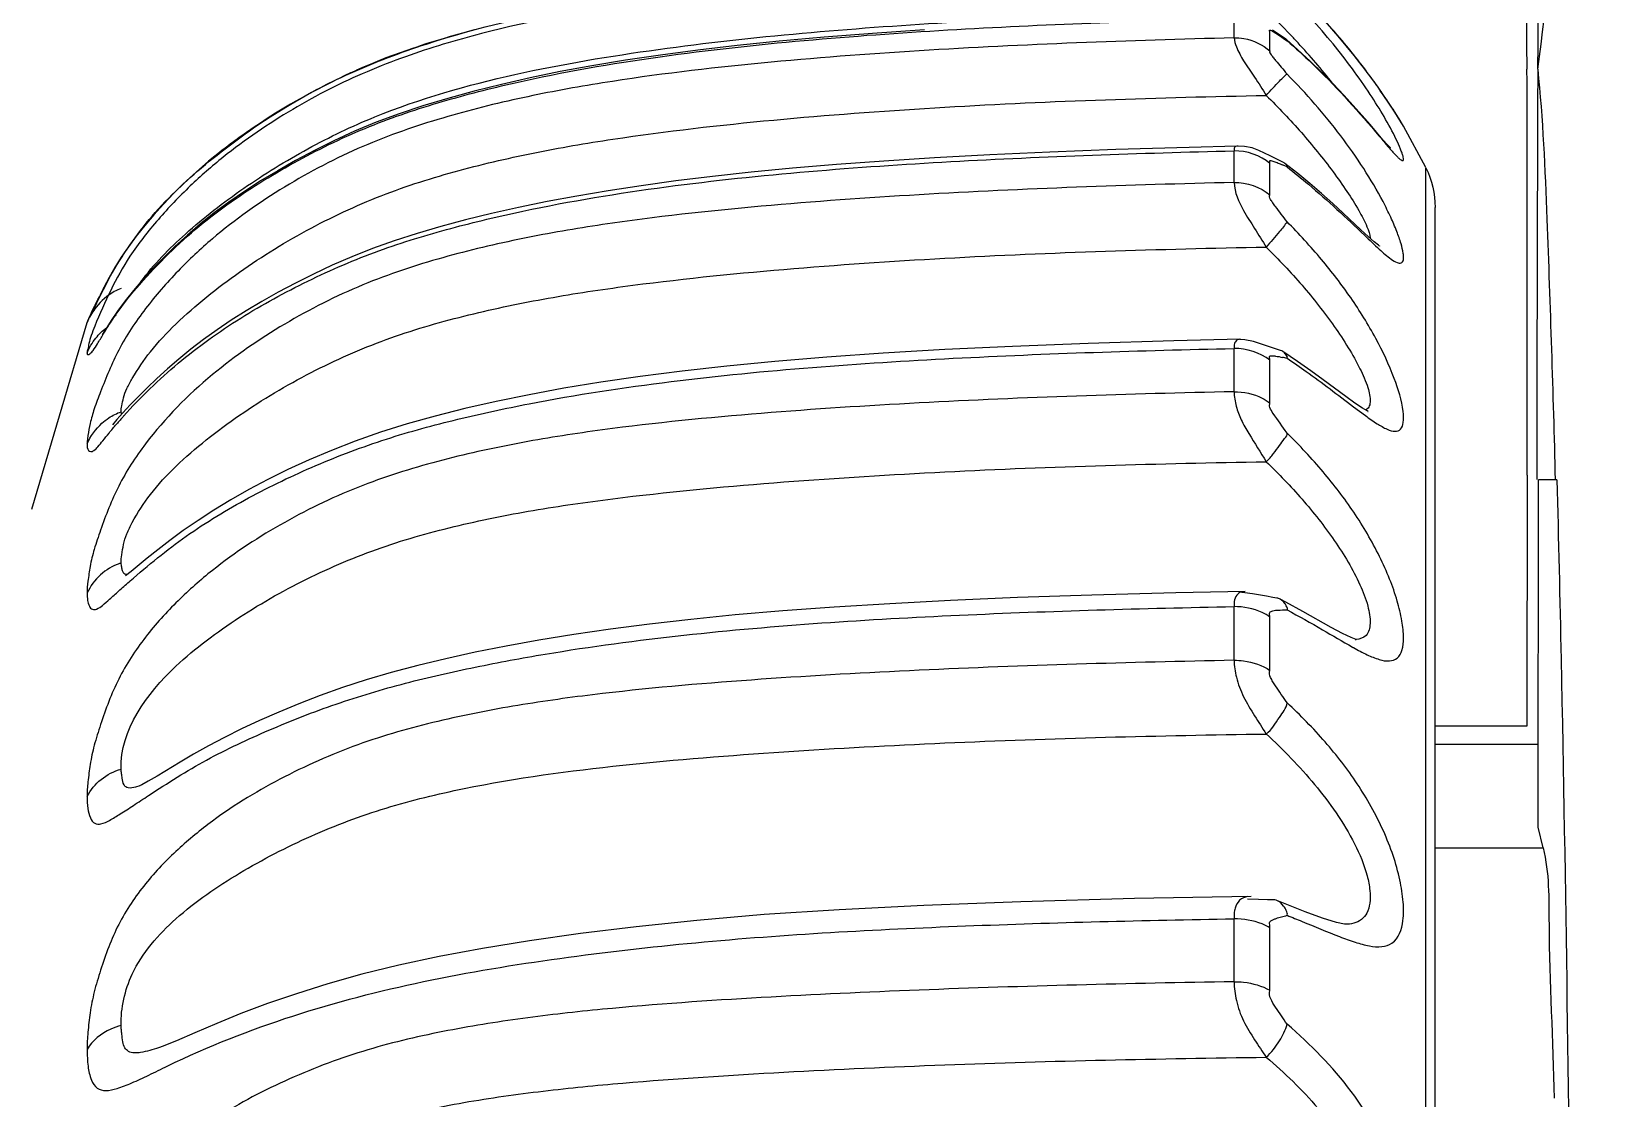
# Model space of a CAD drawing. Header units: millimetres. Extents: x 7426 to 8300, y 123 to 421.
# Drawn here: x 8176.24 to 8178.324, y 352.344 to 353.743 of the extents above; entities that cross this region are included whole.
import ezdxf

# ---------------------------------------------------------------- set-up
doc = ezdxf.new("R2010")
doc.units = ezdxf.units.MM
doc.layers.add('20_ALL_FEATURES', color=7, linetype='Continuous')

msp = doc.modelspace()

# ---------------------------------------------------------------- linework, layer by layer
at = {"layer": '20_ALL_FEATURES', "color": 7, "linetype": 'Continuous'}
for p, q in [((8177.8175, 353.7347), (8177.8175, 353.7601)), ((8177.9676, 353.7214), (8177.9377, 353.7561)), ((8177.8647, 353.7176), (8177.8647, 353.7428)), ((8177.8787, 353.7379), (8177.8682, 353.745)), ((8177.8857, 353.7331), (8177.8787, 353.7379)), ((8177.8852, 353.7324), (8177.8871, 353.7311)), ((8177.886, 353.7319), (8177.8871, 353.7311)), ((8177.9857, 353.6982), (8177.9676, 353.7214)), ((8178.026, 353.6412), (8178.0268, 353.6399)), ((8178.0362, 353.6251), (8178.028, 353.6381)), ((8178.0032, 353.6116), (8178.0058, 353.6085)), ((8178.0378, 353.6225), (8178.0383, 353.6218)), ((8178.0693, 353.5645), (8178.04, 353.6189)), ((8177.8175, 353.545), (8177.8175, 353.5865)), ((8177.8647, 353.5287), (8177.8647, 353.57)), ((8177.8825, 353.5712), (8177.8649, 353.5801)), ((8178.0695, 350.1052), (8178.0693, 353.5644)), ((8178.0814, 349.6092), (8178.0814, 353.5123)), ((8176.3214, 353.3813), (8176.3179, 353.3739)), ((8176.3229, 353.3841), (8176.3214, 353.3813)), ((8176.3272, 353.3921), (8176.3229, 353.3841)), ((8176.2397, 353.1165), (8176.3123, 353.3614)), ((8176.3123, 353.3614), (8176.3124, 353.3615)), ((8176.3124, 353.3615), (8176.3141, 353.3659)), ((8176.3132, 353.3633), (8176.3161, 353.3697)), ((8176.3179, 353.3739), (8176.3163, 353.3705)), ((8177.8315, 353.3387), (8177.8245, 353.3392)), ((8177.8175, 353.2705), (8177.8175, 353.3272)), ((8177.8786, 353.3248), (8177.8536, 353.3331)), ((8177.8647, 353.2555), (8177.8647, 353.3119)), ((8177.9743, 353.2508), (8177.9899, 353.2392)), ((8178.2022, 353.1612), (8178.2018, 352.8318)), ((8178.2166, 352.6992), (8178.2169, 353.1551)), ((8178.2412, 353.1551), (8178.2169, 353.1551)), ((8176.37, 353.0347), (8176.3629, 353.029)), ((8176.3676, 353.0212), (8176.3687, 353.0222)), ((8177.8315, 353.0068), (8177.8274, 353.0071)), ((8177.8419, 353.0053), (8177.8315, 353.0068)), ((8177.8175, 352.9181), (8177.8175, 352.9885)), ((8177.8739, 352.9997), (8177.8683, 353.0006)), ((8177.8647, 352.9047), (8177.8647, 352.9749)), ((8178.2018, 352.8318), (8178.0814, 352.8318)), ((8178.2167, 352.8076), (8178.0814, 352.8076)), ((8176.384, 352.7548), (8176.3811, 352.7534)), ((8176.3814, 352.7535), (8176.376, 352.7517)), ((8178.2233, 352.6719), (8178.2166, 352.6992)), ((8178.0814, 352.6719), (8178.2233, 352.6719)), ((8177.911, 352.5883), (8177.8739, 352.6029)), ((8177.8175, 352.4964), (8177.8175, 352.5788)), ((8177.8647, 352.485), (8177.8647, 352.5671)), ((8177.9632, 352.5718), (8177.963, 352.5718)), ((8177.9634, 352.5718), (8177.9632, 352.5718)), ((8176.4072, 352.41), (8176.4061, 352.4096))]:
    msp.add_line(p, q, dxfattribs=at)
for points in [[(8178.04, 353.6189), (8178.0359, 353.6256), (8178.0246, 353.6434), (8178.0056, 353.6713), (8177.9796, 353.7063), (8177.9476, 353.745), (8177.9108, 353.7845), (8177.8875, 353.8073)], [(8177.4111, 353.7454), (8177.3429, 353.7407), (8177.2796, 353.7357), (8177.2207, 353.7304), (8177.1656, 353.7247), (8177.1137, 353.7186), (8177.0649, 353.7122), (8177.0187, 353.7054), (8176.9749, 353.6981), (8176.9333, 353.6905), (8176.8938, 353.6823), (8176.8561, 353.6738), (8176.8201, 353.6648), (8176.7858, 353.6553), (8176.753, 353.6455), (8176.7217, 353.635), (8176.6918, 353.624), (8176.6634, 353.6122), (8176.6363, 353.5999), (8176.6106, 353.5871), (8176.586, 353.5739), (8176.5625, 353.5605), (8176.5401, 353.547), (8176.5188, 353.5332), (8176.4985, 353.5192), (8176.4793, 353.5051), (8176.4612, 353.4907), (8176.444, 353.476), (8176.4277, 353.4611), (8176.4125, 353.4463), (8176.3983, 353.4316), (8176.3852, 353.4173), (8176.3732, 353.4032), (8176.3622, 353.3896), (8176.3524, 353.3763), (8176.3441, 353.364), (8176.3374, 353.3535), (8176.3326, 353.3459), (8176.3323, 353.3454)], [(8176.8205, 353.7453), (8176.7897, 353.7367), (8176.7602, 353.7278), (8176.7318, 353.7183), (8176.7046, 353.7084), (8176.6786, 353.6978), (8176.6536, 353.6867), (8176.6298, 353.675), (8176.6069, 353.663), (8176.585, 353.6506), (8176.564, 353.6381), (8176.5439, 353.6254), (8176.5246, 353.6126), (8176.5061, 353.5996), (8176.4885, 353.5863), (8176.4717, 353.5728), (8176.4558, 353.5591), (8176.4406, 353.5451), (8176.4262, 353.5309), (8176.4126, 353.5166), (8176.3999, 353.5025), (8176.388, 353.4884), (8176.3769, 353.4744), (8176.3666, 353.4606), (8176.3572, 353.4469), (8176.3488, 353.4335)], [(8176.8049, 353.7411), (8176.7954, 353.7384), (8176.7859, 353.7357)], [(8176.7405, 353.7213), (8176.7318, 353.7183), (8176.7232, 353.7152)], [(8176.7674, 353.73), (8176.7583, 353.7272), (8176.7494, 353.7242)], [(8178.0129, 353.6012), (8177.996, 353.6209), (8177.9856, 353.6329), (8177.974, 353.6459), (8177.9614, 353.6598), (8177.9475, 353.6744), (8177.9328, 353.6893), (8177.9175, 353.7042), (8177.9014, 353.7192), (8177.8864, 353.7325)], [(8176.6898, 353.7024), (8176.6817, 353.6991), (8176.6738, 353.6957), (8176.6659, 353.6923)], [(8176.7147, 353.7121), (8176.7063, 353.7089), (8176.698, 353.7057)], [(8176.6355, 353.678), (8176.6282, 353.6743), (8176.6209, 353.6706)], [(8176.6582, 353.6888), (8176.6505, 353.6852), (8176.643, 353.6816)], [(8176.6138, 353.6669), (8176.6067, 353.6631), (8176.5997, 353.6593), (8176.5929, 353.6554), (8176.5861, 353.6516), (8176.5794, 353.6477), (8176.5728, 353.6437), (8176.5662, 353.6398), (8176.5598, 353.6358), (8176.5535, 353.6319), (8176.5472, 353.6279), (8176.5411, 353.6239)], [(8178.028, 353.6381), (8178.0133, 353.6602), (8178.0095, 353.6655)], [(8176.535, 353.6199), (8176.529, 353.6158), (8176.5231, 353.6117)], [(8177.8214, 353.5927), (8177.7586, 353.5911), (8177.6623, 353.5881), (8177.5757, 353.5848), (8177.4969, 353.5812), (8177.4246, 353.5773), (8177.3579, 353.5731), (8177.2959, 353.5685), (8177.2381, 353.5637), (8177.1839, 353.5585), (8177.1329, 353.5529), (8177.0848, 353.547), (8177.0393, 353.5408), (8176.9961, 353.5342), (8176.955, 353.5273), (8176.9159, 353.52), (8176.8786, 353.5123), (8176.843, 353.5043), (8176.809, 353.4959), (8176.7764, 353.4871), (8176.7453, 353.478), (8176.7155, 353.4684), (8176.687, 353.4582), (8176.6599, 353.4475), (8176.634, 353.4364), (8176.6094, 353.4248), (8176.5857, 353.413), (8176.5632, 353.4011), (8176.5417, 353.389), (8176.5211, 353.3767), (8176.5014, 353.3643), (8176.4829, 353.3518), (8176.4653, 353.3391), (8176.4485, 353.3262), (8176.4327, 353.3133), (8176.4178, 353.3004), (8176.404, 353.2879), (8176.3913, 353.2758), (8176.3796, 353.2642), (8176.3689, 353.2532), (8176.3594, 353.2429), (8176.3515, 353.2339), (8176.3456, 353.2271)], [(8176.5172, 353.6076), (8176.5114, 353.6035), (8176.5058, 353.5994), (8176.5002, 353.5952), (8176.4947, 353.591), (8176.4893, 353.5868), (8176.484, 353.5826)], [(8177.8649, 353.5801), (8177.8575, 353.5837), (8177.8499, 353.5872), (8177.8414, 353.5903), (8177.8313, 353.5922), (8177.8229, 353.5926), (8177.8213, 353.5926)], [(8178.0222, 353.5909), (8178.0226, 353.5905), (8178.0223, 353.5908), (8178.0188, 353.5945), (8178.0129, 353.6012)], [(8176.4787, 353.5784), (8176.4736, 353.5742), (8176.4685, 353.5699)], [(8177.9606, 353.5049), (8177.947, 353.5174), (8177.9324, 353.5304), (8177.9171, 353.5435), (8177.9011, 353.5567), (8177.8843, 353.57)], [(8176.4441, 353.5482), (8176.4395, 353.5438), (8176.4349, 353.5394)], [(8176.4635, 353.5656), (8176.4585, 353.5613), (8176.4537, 353.5569), (8176.4489, 353.5526)], [(8176.4303, 353.5349), (8176.4259, 353.5305), (8176.4215, 353.526), (8176.4172, 353.5216)], [(8176.413, 353.5171), (8176.4088, 353.5127), (8176.4048, 353.5083)], [(8178.0082, 353.4619), (8178.0085, 353.4616), (8178.0071, 353.4627), (8178.0016, 353.4671), (8177.9937, 353.4742), (8177.984, 353.4831), (8177.9606, 353.5049)], [(8176.4009, 353.5039), (8176.397, 353.4995), (8176.3932, 353.4951), (8176.3896, 353.4907), (8176.386, 353.4864), (8176.3825, 353.482), (8176.379, 353.4777), (8176.3757, 353.4733), (8176.3724, 353.469), (8176.3692, 353.4646), (8176.3661, 353.4603), (8176.3631, 353.4559), (8176.3601, 353.4516), (8176.3573, 353.4472)], [(8176.3545, 353.4428), (8176.3519, 353.4385), (8176.3493, 353.4342)], [(8176.3493, 353.4342), (8176.3413, 353.4204), (8176.3349, 353.4082), (8176.3295, 353.3971)], [(8176.347, 353.4301), (8176.3448, 353.426), (8176.3427, 353.422), (8176.3406, 353.4181), (8176.3387, 353.4143)], [(8176.3387, 353.4143), (8176.3336, 353.4042), (8176.3322, 353.4015), (8176.3309, 353.399)], [(8176.3295, 353.3971), (8176.322, 353.3811), (8176.3206, 353.3784), (8176.3195, 353.3763), (8176.3176, 353.373), (8176.3141, 353.3659)], [(8176.3309, 353.399), (8176.3283, 353.3942), (8176.3272, 353.3921)], [(8177.8258, 353.3394), (8177.7383, 353.3373), (8177.6263, 353.3339), (8177.527, 353.33), (8177.4379, 353.3257), (8177.3571, 353.321), (8177.2832, 353.3159), (8177.2151, 353.3103), (8177.152, 353.3042), (8177.0933, 353.2976), (8177.0383, 353.2905), (8176.9867, 353.283), (8176.9381, 353.275), (8176.8923, 353.2666), (8176.849, 353.2577), (8176.808, 353.2483), (8176.7691, 353.2385), (8176.7322, 353.2282), (8176.6973, 353.2173), (8176.6643, 353.2057), (8176.6333, 353.1936), (8176.6039, 353.1811), (8176.576, 353.1683), (8176.5496, 353.1553), (8176.5246, 353.1421), (8176.5009, 353.1287), (8176.4787, 353.1152), (8176.4579, 353.1017), (8176.4386, 353.0882), (8176.421, 353.0751), (8176.4052, 353.063), (8176.3913, 353.052), (8176.37, 353.0347)], [(8177.8536, 353.3331), (8177.8432, 353.3363), (8177.8315, 353.3387)], [(8177.9347, 353.2861), (8177.9182, 353.298), (8177.9009, 353.3101), (8177.8815, 353.3233)], [(8177.9762, 353.2556), (8177.9642, 353.2643), (8177.9347, 353.2861)], [(8177.9933, 353.2447), (8177.9937, 353.2445), (8177.9923, 353.2453), (8177.9859, 353.2491), (8177.9762, 353.2556)], [(8177.8323, 353.0086), (8177.7411, 353.0067), (8177.631, 353.0037), (8177.5333, 353.0003), (8177.4455, 352.9966), (8177.3658, 352.9924), (8177.2928, 352.9879), (8177.2254, 352.983), (8177.163, 352.9776), (8177.1048, 352.9718), (8177.0503, 352.9655), (8176.9991, 352.9588), (8176.9509, 352.9519), (8176.9054, 352.9445), (8176.8624, 352.9368), (8176.8216, 352.9287), (8176.783, 352.9202), (8176.7462, 352.9114), (8176.7114, 352.9021), (8176.6785, 352.8924), (8176.6474, 352.8823), (8176.618, 352.8718), (8176.5902, 352.8611), (8176.5638, 352.8502), (8176.5387, 352.8392), (8176.5149, 352.8281), (8176.4926, 352.817), (8176.4717, 352.8059), (8176.4522, 352.795), (8176.4343, 352.7844), (8176.4042, 352.7663)], [(8177.8683, 353.0006), (8177.8602, 353.0021), (8177.8419, 353.0053)], [(8177.9451, 352.9612), (8177.908, 352.982), (8177.8857, 352.9942), (8177.8781, 352.9983)], [(8177.9714, 352.9479), (8177.9599, 352.9533), (8177.9451, 352.9612)], [(8177.9784, 352.9454), (8177.978, 352.9455), (8177.9714, 352.9479)], [(8176.4042, 352.7663), (8176.3926, 352.7595), (8176.384, 352.7548)], [(8177.84, 352.6084), (8177.687, 352.6055), (8177.5377, 352.6014), (8177.4104, 352.5964), (8177.2993, 352.5908), (8177.201, 352.5844), (8177.1127, 352.5769), (8177.0328, 352.5686), (8176.9598, 352.5597), (8176.8929, 352.5502), (8176.8312, 352.5401), (8176.7742, 352.5293), (8176.7215, 352.518), (8176.6729, 352.5061), (8176.6283, 352.4936), (8176.5872, 352.4807), (8176.5492, 352.4676), (8176.5142, 352.4545), (8176.4824, 352.4416), (8176.4539, 352.4294), (8176.4296, 352.4188), (8176.411, 352.4113), (8176.4072, 352.41)], [(8177.8685, 352.6039), (8177.8615, 352.604), (8177.8496, 352.6043), (8177.8353, 352.6048)], [(8177.963, 352.5718), (8177.9626, 352.5719), (8177.9521, 352.5739), (8177.9338, 352.5798), (8177.911, 352.5883)]]:
    msp.add_lwpolyline(points, dxfattribs=at)
for centre, radius, start, end in [((8177.2824, 353.1799), 0.8611, 39.4364, 45.3881), ((8177.0551, 352.9369), 1.1587, 43.7938, 46.0189), ((8177.2323, 353.1081), 0.9124, 42.8123, 43.7292), ((8177.2734, 353.1546), 0.8961, 38.3679, 41.0749), ((8177.8812, 353.7265), 0.008, 48.814, 55.716), ((8177.2183, 353.096), 0.9308, 38.4861, 42.7725), ((8177.2666, 353.1492), 0.9048, 37.5633, 38.3673), ((8177.2694, 353.1514), 0.9013, 36.8314, 37.5638), ((7965.5586, 353.3267), 212.6437, 359.955396, 0.098902), ((8432.2369, 352.8075), 254.0224, 179.800092, 179.921588), ((8177.2636, 353.147), 0.9085, 36.1331, 36.8305), ((8177.2649, 353.1479), 0.907, 35.3056, 36.1343), ((8177.2618, 353.1457), 0.9108, 35.0356, 35.3046), ((8177.257, 353.1424), 0.9166, 34.5444, 35.0357), ((8177.2589, 353.1437), 0.9142, 34.3036, 34.5446), ((8177.2497, 353.1374), 0.9254, 33.1931, 34.3011), ((8177.242, 353.1324), 0.9346, 32.9839, 33.197), ((8177.2425, 353.1326), 0.9341, 32.0255, 32.8941), ((8177.2646, 353.1465), 0.908, 31.6174, 32.0231), ((8177.7529, 353.2783), 0.3168, 65.7544, 66.1383), ((8177.8776, 353.5615), 0.0108, 51.8936, 63.1831), ((8177.709, 353.1811), 0.4236, 65.1241, 65.7375), ((8176.3963, 353.3259), 0.0911, 155.802, 157.0937), ((8176.6414, 353.1674), 0.3558, 144.8153, 145.2407), ((8177.7907, 352.8603), 0.4642, 78.0066, 78.7723), ((8176.7417, 352.8944), 0.5138, 137.9318, 139.5215), ((8176.3798, 352.9761), 0.0735, 107.997, 109.6731), ((8177.9763, 352.9761), 0.0307, 270.6801, 273.1573), ((8178.2496, 353.4343), 0.5704, 240.9807, 241.1483)]:
    msp.add_arc(centre, radius, start, end, dxfattribs=at)
for points in [[(8178.202, 353.6938), (8178.2015, 354.0429), (8178.2013, 354.3921), (8178.2053, 354.7412)], [(8178.238, 354.7408), (8178.2374, 354.3917), (8178.2172, 354.0428), (8178.2159, 353.6938)], [(8177.8647, 353.57), (8177.8519, 353.5807), (8177.8342, 353.5868), (8177.8175, 353.5865)], [(8178.0693, 353.5644), (8178.0772, 353.5485), (8178.0814, 353.5302), (8178.0814, 353.5123)], [(8177.8175, 353.545), (8177.8342, 353.5453), (8177.8519, 353.5393), (8177.8647, 353.5287)], [(8176.3242, 353.3815), (8176.3198, 353.376), (8176.3161, 353.3698), (8176.3132, 353.3633)], [(8176.3123, 353.3213), (8176.3153, 353.3282), (8176.3192, 353.3349), (8176.3239, 353.3408)], [(8176.3239, 353.3408), (8176.3279, 353.3459), (8176.3326, 353.3506), (8176.3378, 353.3545)], [(8177.8179, 353.3322), (8177.8176, 353.3306), (8177.8175, 353.3289), (8177.8175, 353.3272)], [(8177.8647, 353.3119), (8177.8516, 353.322), (8177.8341, 353.3275), (8177.8175, 353.3272)], [(8177.8815, 353.3233), (8177.8806, 353.3239), (8177.8796, 353.3244), (8177.8786, 353.3248)], [(8176.3409, 353.2362), (8176.3459, 353.2395), (8176.3514, 353.2423), (8176.3571, 353.2442)], [(8176.3573, 353.043), (8176.3572, 353.044), (8176.357, 353.045), (8176.3571, 353.046)], [(8177.8179, 352.9951), (8177.8176, 352.9929), (8177.8175, 352.9907), (8177.8175, 352.9885)], [(8177.8781, 352.9983), (8177.8768, 352.999), (8177.8754, 352.9995), (8177.8739, 352.9997)], [(8177.8739, 352.6029), (8177.8722, 352.6035), (8177.8703, 352.6039), (8177.8685, 352.6039)]]:
    msp.add_open_spline(points, degree=3, dxfattribs=at)
for points, knots in [([(8178.3243, 354.7406), (8178.3222, 354.5653), (8178.2785, 354.2161), (8178.2377, 353.868), (8178.2159, 353.6938)], [0, 0, 0, 0, 0.499574, 1, 1, 1, 1]), ([(8176.3161, 353.3697), (8176.3252, 353.3891), (8176.3494, 353.4371), (8176.4006, 353.51), (8176.477, 353.5788), (8176.5628, 353.6405), (8176.6571, 353.6905), (8176.7906, 353.7409), (8176.9649, 353.7804), (8177.1769, 353.8087), (8177.4612, 353.832), (8177.675, 353.8401), (8177.8175, 353.8437)], [0, 0, 0, 0, 0.038935, 0.097387, 0.16043, 0.22445, 0.288825, 0.353411, 0.482667, 0.61199, 0.741329, 1, 1, 1, 1]), ([(8177.8175, 353.8352), (8177.6864, 353.8318), (8177.4895, 353.8246), (8177.2266, 353.805), (8177.0278, 353.7823), (8176.8614, 353.7509), (8176.7283, 353.7116), (8176.6288, 353.6694), (8176.55, 353.6225), (8176.4899, 353.5784), (8176.4463, 353.5403), (8176.4051, 353.4971), (8176.3584, 353.4383), (8176.3354, 353.3882), (8176.3224, 353.3566)], [0, 0, 0, 0, 0.237835, 0.357394, 0.477954, 0.600781, 0.663943, 0.729302, 0.796217, 0.829724, 0.864399, 0.901079, 0.938007, 1, 1, 1, 1]), ([(8176.3507, 353.3724), (8176.3602, 353.3859), (8176.3821, 353.4131), (8176.4185, 353.4517), (8176.4585, 353.4879), (8176.5145, 353.5303), (8176.5886, 353.5753), (8176.6813, 353.6202), (8176.7775, 353.6521), (8176.9045, 353.6846), (8177.0631, 353.7119), (8177.2529, 353.7325), (8177.504, 353.7503), (8177.6922, 353.757), (8177.8175, 353.7601)], [0, 0, 0, 0, 0.03176, 0.066707, 0.101534, 0.134912, 0.200947, 0.267272, 0.331667, 0.394649, 0.517997, 0.639445, 0.760031, 1, 1, 1, 1]), ([(8176.383, 353.4149), (8176.3998, 353.4379), (8176.443, 353.4816), (8176.5174, 353.5391), (8176.6007, 353.5905), (8176.7178, 353.6465), (8176.8728, 353.6901), (8177.1238, 353.7316), (8177.4396, 353.7578), (8177.6924, 353.767), (8177.8185, 353.7698)], [0, 0, 0, 0, 0.056285, 0.120197, 0.185217, 0.249217, 0.375593, 0.500981, 0.751121, 1, 1, 1, 1]), ([(8177.8175, 353.7348), (8177.6798, 353.7313), (8177.4727, 353.7238), (8177.1963, 353.703), (8177.0226, 353.6826), (8176.8833, 353.6572), (8176.7777, 353.6309), (8176.6718, 353.5944), (8176.57, 353.541), (8176.4895, 353.4845), (8176.4302, 353.4288), (8176.3881, 353.3805), (8176.3527, 353.3276), (8176.3343, 353.2815), (8176.3218, 353.2493), (8176.3164, 353.2302), (8176.3138, 353.2164), (8176.3128, 353.2074), (8176.3122, 353.2037), (8176.3123, 353.202)], [0, 0, 0, 0, 0.241485, 0.362926, 0.485528, 0.547716, 0.61097, 0.676007, 0.743536, 0.811648, 0.847714, 0.885791, 0.923705, 0.95858, 0.972536, 0.984144, 0.993401, 0.99703, 1, 1, 1, 1]), ([(8177.8175, 353.7347), (8177.8218, 353.7349), (8177.8388, 353.7337), (8177.8552, 353.7259), (8177.8647, 353.7176)], [0, 0, 0, 0, 0.253228, 1, 1, 1, 1]), ([(8177.8175, 353.7347), (8177.8179, 353.7308), (8177.8212, 353.7202), (8177.8306, 353.703), (8177.8453, 353.6827), (8177.8548, 353.6673), (8177.8598, 353.6592)], [0, 0, 0, 0, 0.137538, 0.374557, 0.67381, 1, 1, 1, 1]), ([(8177.8647, 353.7428), (8177.8644, 353.7434), (8177.8632, 353.7451), (8177.866, 353.7449), (8177.8676, 353.7436), (8177.8709, 353.7418), (8177.8767, 353.7381), (8177.8818, 353.7347), (8177.8852, 353.7324)], [0, 0, 0, 0, 0.079802, 0.131815, 0.222034, 0.326483, 0.545719, 1, 1, 1, 1]), ([(8177.8647, 353.7176), (8177.8644, 353.7173), (8177.8636, 353.7159), (8177.866, 353.713), (8177.8685, 353.7095), (8177.8734, 353.7037), (8177.8795, 353.6963), (8177.8846, 353.6903), (8177.8871, 353.6873)], [0, 0, 0, 0, 0.033246, 0.112279, 0.244973, 0.39104, 0.693046, 1, 1, 1, 1]), ([(8177.8871, 353.7311), (8177.8872, 353.7311), (8177.8876, 353.7311), (8177.8871, 353.7319), (8177.8868, 353.7322), (8177.8864, 353.7325)], [0, 0, 0, 0, 0.157734, 0.33947, 1, 1, 1, 1]), ([(8177.8871, 353.7311), (8177.8983, 353.7214), (8177.9394, 353.6839), (8177.9769, 353.6426), (8178.0032, 353.6116)], [0, 0, 0, 0, 0.267011, 1, 1, 1, 1]), ([(8178.0304, 353.6015), (8178.0205, 353.6219), (8177.9947, 353.6652), (8177.9649, 353.7056), (8177.9474, 353.7269)], [0, 0, 0, 0, 0.451694, 1, 1, 1, 1]), ([(8178.216, 353.6938), (8178.2228, 353.6283), (8178.2303, 353.4486), (8178.2361, 353.269), (8178.239, 353.1551)], [0, 0, 0, 0, 0.366182, 1, 1, 1, 1]), ([(8177.8598, 353.6592), (8177.8655, 353.6656), (8177.8731, 353.6742), (8177.8824, 353.6833), (8177.8857, 353.6864), (8177.8871, 353.6873)], [0, 0, 0, 0, 0.653726, 0.877037, 1, 1, 1, 1]), ([(8178.0238, 353.4445), (8178.0263, 353.4427), (8178.0301, 353.4401), (8178.0362, 353.4386), (8178.039, 353.4409), (8178.0399, 353.4437), (8178.0401, 353.4475), (8178.0394, 353.4547), (8178.0365, 353.466), (8178.0309, 353.4818), (8178.023, 353.5003), (8178.0091, 353.5281), (8177.9878, 353.5643), (8177.9578, 353.607), (8177.9241, 353.6483), (8177.8997, 353.6745), (8177.8871, 353.6873)], [0, 0, 0, 0, 0.028954, 0.04624, 0.053333, 0.062081, 0.073956, 0.089497, 0.131372, 0.186003, 0.251296, 0.324781, 0.485916, 0.655264, 0.827277, 1, 1, 1, 1]), ([(8176.3571, 353.2442), (8176.3569, 353.2469), (8176.3582, 353.253), (8176.36, 353.2633), (8176.3645, 353.2755), (8176.376, 353.2959), (8176.396, 353.3255), (8176.4418, 353.3741), (8176.5119, 353.4297), (8176.6046, 353.4868), (8176.7036, 353.5322), (8176.8064, 353.5637), (8176.9105, 353.5872), (8177.0505, 353.6101), (8177.2263, 353.6295), (8177.5078, 353.6498), (8177.7191, 353.6566), (8177.8598, 353.6592)], [0, 0, 0, 0, 0.004809, 0.011446, 0.019234, 0.028519, 0.054479, 0.084779, 0.150892, 0.218406, 0.28475, 0.350517, 0.415833, 0.480963, 0.611268, 0.741146, 1, 1, 1, 1]), ([(8177.8598, 353.6592), (8177.8757, 353.6435), (8177.9064, 353.6113), (8177.941, 353.5685), (8177.9654, 353.534), (8177.9807, 353.51), (8177.9912, 353.4898), (8177.9959, 353.4771), (8177.9961, 353.4719)], [0, 0, 0, 0, 0.287008, 0.569792, 0.705438, 0.830345, 0.933137, 1, 1, 1, 1]), ([(8177.8213, 353.5927), (8177.8201, 353.5926), (8177.8174, 353.591), (8177.8175, 353.588), (8177.8175, 353.5865)], [0, 0, 0, 0, 0.421879, 1, 1, 1, 1]), ([(8178.0058, 353.6085), (8178.0095, 353.6041), (8178.0162, 353.5962), (8178.0241, 353.5869), (8178.0296, 353.581), (8178.0328, 353.5778), (8178.0354, 353.5754), (8178.0373, 353.5741), (8178.0392, 353.5734), (8178.0402, 353.5748), (8178.0399, 353.577), (8178.0393, 353.58), (8178.0379, 353.5841), (8178.0351, 353.5915), (8178.0324, 353.5973), (8178.0304, 353.6015)], [0, 0, 0, 0, 0.217721, 0.3966, 0.467931, 0.525987, 0.570358, 0.601003, 0.619179, 0.633466, 0.658562, 0.698604, 0.753643, 0.822826, 1, 1, 1, 1]), ([(8176.3602, 353.2386), (8176.3825, 353.2633), (8176.4307, 353.3101), (8176.5127, 353.3687), (8176.6016, 353.4171), (8176.6939, 353.457), (8176.789, 353.4856), (8176.9145, 353.5155), (8177.0713, 353.541), (8177.2589, 353.5606), (8177.5074, 353.5772), (8177.6936, 353.5836), (8177.8175, 353.5865)], [0, 0, 0, 0, 0.064836, 0.130667, 0.196163, 0.26213, 0.326534, 0.389772, 0.51394, 0.63636, 0.757958, 1, 1, 1, 1]), ([(8177.8647, 353.57), (8177.8645, 353.5713), (8177.8636, 353.5747), (8177.8674, 353.5735), (8177.8706, 353.5725), (8177.8755, 353.5705), (8177.8792, 353.5689), (8177.8811, 353.5681)], [0, 0, 0, 0, 0.182977, 0.290299, 0.423744, 0.70579, 1, 1, 1, 1]), ([(8177.8872, 353.5653), (8177.8874, 353.5654), (8177.8875, 353.567), (8177.8861, 353.5682), (8177.885, 353.5695), (8177.8843, 353.57)], [0, 0, 0, 0, 0.144265, 0.558251, 1, 1, 1, 1]), ([(8177.8872, 353.5654), (8177.8966, 353.558), (8177.9318, 353.5295), (8177.9648, 353.4986), (8177.9888, 353.4757)], [0, 0, 0, 0, 0.265922, 1, 1, 1, 1]), ([(8177.8175, 353.545), (8177.6798, 353.5417), (8177.4727, 353.5346), (8177.1964, 353.5151), (8177.0227, 353.4962), (8176.8834, 353.4725), (8176.7778, 353.4476), (8176.6719, 353.4128), (8176.5701, 353.3612), (8176.4718, 353.2937), (8176.3991, 353.2201), (8176.3522, 353.1487), (8176.3338, 353.1002), (8176.3217, 353.0649), (8176.3161, 353.0424), (8176.3137, 353.0233), (8176.3121, 353.0116), (8176.3123, 353.0064)], [0, 0, 0, 0, 0.239581, 0.360029, 0.481549, 0.543124, 0.605687, 0.669912, 0.736455, 0.803482, 0.876565, 0.914686, 0.951002, 0.966302, 0.979679, 0.991051, 1, 1, 1, 1]), ([(8177.8175, 353.545), (8177.8182, 353.532), (8177.8274, 353.5108), (8177.8449, 353.4846), (8177.8547, 353.4685), (8177.8598, 353.4603)], [0, 0, 0, 0, 0.408024, 0.696599, 1, 1, 1, 1]), ([(8177.8871, 353.4935), (8177.8846, 353.4968), (8177.8796, 353.5035), (8177.8734, 353.5116), (8177.8686, 353.5182), (8177.8654, 353.5224), (8177.8633, 353.5274), (8177.8647, 353.5287)], [0, 0, 0, 0, 0.295333, 0.587043, 0.72933, 0.862228, 1, 1, 1, 1]), ([(8177.8871, 353.4935), (8177.8841, 353.489), (8177.875, 353.4778), (8177.8657, 353.4669), (8177.8598, 353.4603)], [0, 0, 0, 0, 0.378678, 1, 1, 1, 1]), ([(8177.9899, 353.2392), (8177.995, 353.2355), (8178.0042, 353.2289), (8178.017, 353.2216), (8178.0278, 353.2174), (8178.0375, 353.2208), (8178.0406, 353.232), (8178.039, 353.2545), (8178.0273, 353.2925), (8178.0038, 353.3423), (8177.9714, 353.3946), (8177.9322, 353.4456), (8177.9028, 353.4776), (8177.8871, 353.4935)], [0, 0, 0, 0, 0.050355, 0.090928, 0.11986, 0.140552, 0.165748, 0.204854, 0.32487, 0.480836, 0.64998, 0.819671, 1, 1, 1, 1]), ([(8177.9888, 353.4757), (8177.9952, 353.4696), (8178.0065, 353.4588), (8178.0183, 353.4484), (8178.0238, 353.4445)], [0, 0, 0, 0, 0.565313, 1, 1, 1, 1]), ([(8176.3571, 353.046), (8176.3569, 353.0496), (8176.3581, 353.0576), (8176.3599, 353.0705), (8176.3643, 353.0848), (8176.3756, 353.1072), (8176.3956, 353.1381), (8176.429, 353.174), (8176.4687, 353.2082), (8176.5269, 353.2509), (8176.6047, 353.2973), (8176.7037, 353.341), (8176.8064, 353.371), (8176.9106, 353.393), (8177.0505, 353.4143), (8177.2264, 353.4322), (8177.5078, 353.4513), (8177.7191, 353.4577), (8177.8598, 353.4603)], [0, 0, 0, 0, 0.006555, 0.014768, 0.023759, 0.033823, 0.060574, 0.09094, 0.123215, 0.156385, 0.223061, 0.288703, 0.353899, 0.418739, 0.483461, 0.613065, 0.74232, 1, 1, 1, 1]), ([(8177.8598, 353.4603), (8177.876, 353.4441), (8177.9075, 353.4109), (8177.9428, 353.3661), (8177.9674, 353.329), (8177.9826, 353.3023), (8177.9929, 353.2787), (8177.9965, 353.2634), (8177.9961, 353.257)], [0, 0, 0, 0, 0.27685, 0.552909, 0.687893, 0.814832, 0.923189, 1, 1, 1, 1]), ([(8176.3571, 353.4058), (8176.354, 353.4047), (8176.3414, 353.3991), (8176.3307, 353.3897), (8176.3242, 353.3815)], [0, 0, 0, 0, 0.240531, 1, 1, 1, 1]), ([(8176.3334, 353.3458), (8176.3346, 353.3477), (8176.3396, 353.3559), (8176.3449, 353.3641), (8176.3492, 353.3702)], [0, 0, 0, 0, 0.227798, 1, 1, 1, 1]), ([(8176.3224, 353.3566), (8176.3208, 353.3525), (8176.3179, 353.345), (8176.3148, 353.3348), (8176.3135, 353.3271), (8176.3122, 353.3229), (8176.3123, 353.3213)], [0, 0, 0, 0, 0.362502, 0.652642, 0.866183, 1, 1, 1, 1]), ([(8176.3123, 353.3213), (8176.3124, 353.3208), (8176.3122, 353.3197), (8176.3141, 353.3188), (8176.3172, 353.321), (8176.3212, 353.3257), (8176.3267, 353.3346), (8176.331, 353.3417), (8176.3334, 353.3458)], [0, 0, 0, 0, 0.043103, 0.070538, 0.149016, 0.317186, 0.60393, 1, 1, 1, 1]), ([(8177.8246, 353.3393), (8177.823, 353.3391), (8177.8195, 353.3376), (8177.8182, 353.334), (8177.8179, 353.3322)], [0, 0, 0, 0, 0.47132, 1, 1, 1, 1]), ([(8176.3687, 353.0222), (8176.3924, 353.0428), (8176.4416, 353.0831), (8176.524, 353.1328), (8176.6122, 353.175), (8176.7041, 353.2097), (8176.7982, 353.235), (8176.9226, 353.2619), (8177.0779, 353.2854), (8177.2638, 353.3035), (8177.5101, 353.3187), (8177.6947, 353.3246), (8177.8175, 353.3272)], [0, 0, 0, 0, 0.062407, 0.1261, 0.190938, 0.256518, 0.320967, 0.384482, 0.509534, 0.633001, 0.755699, 1, 1, 1, 1]), ([(8177.8647, 353.3119), (8177.8644, 353.3135), (8177.8633, 353.3157), (8177.8652, 353.3178), (8177.8682, 353.3177), (8177.8734, 353.3172), (8177.8781, 353.3162), (8177.8811, 353.3156)], [0, 0, 0, 0, 0.213207, 0.260486, 0.360328, 0.585548, 1, 1, 1, 1]), ([(8177.8872, 353.3144), (8177.8878, 353.3147), (8177.887, 353.3172), (8177.8853, 353.3199), (8177.8831, 353.3222), (8177.8815, 353.3233)], [0, 0, 0, 0, 0.196633, 0.474588, 1, 1, 1, 1]), ([(8177.8872, 353.3144), (8177.8956, 353.3087), (8177.9253, 353.2883), (8177.9538, 353.2664), (8177.9743, 353.2508)], [0, 0, 0, 0, 0.283534, 1, 1, 1, 1]), ([(8177.8175, 353.2705), (8177.6798, 353.2675), (8177.4728, 353.2609), (8177.1965, 353.2432), (8177.0228, 353.2263), (8176.8835, 353.2049), (8176.778, 353.1821), (8176.6722, 353.1498), (8176.5704, 353.1012), (8176.4896, 353.0488), (8176.4301, 352.9961), (8176.3875, 352.9493), (8176.3518, 352.8949), (8176.3335, 352.8452), (8176.3216, 352.8075), (8176.3161, 352.7824), (8176.3136, 352.7599), (8176.3121, 352.7458), (8176.3123, 352.7394)], [0, 0, 0, 0, 0.238729, 0.358705, 0.479654, 0.540857, 0.602941, 0.666499, 0.732052, 0.797781, 0.832519, 0.869438, 0.907263, 0.944405, 0.960773, 0.975657, 0.988904, 1, 1, 1, 1]), ([(8177.8175, 353.2705), (8177.8301, 353.2708), (8177.8473, 353.2669), (8177.8615, 353.258), (8177.8647, 353.2555)], [0, 0, 0, 0, 0.754383, 1, 1, 1, 1]), ([(8177.8175, 353.2705), (8177.8178, 353.2641), (8177.8199, 353.2514), (8177.8267, 353.2329), (8177.8408, 353.209), (8177.8521, 353.1909), (8177.8598, 353.1787)], [0, 0, 0, 0, 0.189441, 0.372728, 0.576553, 1, 1, 1, 1]), ([(8177.8871, 353.2163), (8177.881, 353.2248), (8177.8732, 353.2358), (8177.865, 353.2479), (8177.8638, 353.2529), (8177.8645, 353.2547), (8177.8647, 353.2555)], [0, 0, 0, 0, 0.680035, 0.8759, 0.947272, 1, 1, 1, 1]), ([(8177.9961, 353.257), (8177.9959, 353.2547), (8177.9952, 353.2503), (8177.9917, 353.2472), (8177.9899, 353.2465)], [0, 0, 0, 0, 0.554922, 1, 1, 1, 1]), ([(8176.3123, 353.202), (8176.3169, 353.2122), (8176.3259, 353.2249), (8176.3377, 353.2341), (8176.3409, 353.2362)], [0, 0, 0, 0, 0.7462, 1, 1, 1, 1]), ([(8176.3577, 353.2412), (8176.3575, 353.2419), (8176.357, 353.2429), (8176.357, 353.2439), (8176.3571, 353.2442)], [0, 0, 0, 0, 0.68864, 1, 1, 1, 1]), ([(8176.3123, 353.202), (8176.3125, 353.199), (8176.3122, 353.1942), (8176.3176, 353.1912), (8176.3224, 353.1938), (8176.3272, 353.199), (8176.3337, 353.2068), (8176.3416, 353.2168), (8176.3475, 353.2241), (8176.3508, 353.2279)], [0, 0, 0, 0, 0.143156, 0.194736, 0.264493, 0.380901, 0.546151, 0.754698, 1, 1, 1, 1]), ([(8177.8598, 353.1787), (8177.8634, 353.1818), (8177.8692, 353.1889), (8177.877, 353.1996), (8177.8826, 353.2077), (8177.8882, 353.2138), (8177.8871, 353.2163)], [0, 0, 0, 0, 0.30352, 0.590965, 0.828511, 1, 1, 1, 1]), ([(8177.9743, 352.9347), (8177.9802, 352.9315), (8177.9912, 352.9256), (8178.0068, 352.9192), (8178.0205, 352.9161), (8178.0328, 352.9201), (8178.0393, 352.9325), (8178.0406, 352.9494), (8178.0381, 352.9713), (8178.0318, 352.9971), (8178.0219, 353.0255), (8178.004, 353.065), (8177.9759, 353.1129), (8177.9347, 353.1668), (8177.9036, 353.1999), (8177.8871, 353.2163)], [0, 0, 0, 0, 0.0497, 0.091919, 0.125146, 0.151628, 0.180976, 0.221622, 0.276461, 0.343277, 0.418374, 0.498593, 0.664197, 0.827894, 1, 1, 1, 1]), ([(8176.3571, 352.7754), (8176.3552, 352.8263), (8176.4031, 352.8907), (8176.4685, 352.9445), (8176.527, 352.9855), (8176.6049, 353.0292), (8176.7039, 353.0702), (8176.8066, 353.0978), (8176.9106, 353.1179), (8177.0506, 353.137), (8177.2265, 353.1531), (8177.5079, 353.1705), (8177.7191, 353.1763), (8177.8598, 353.1787)], [0, 0, 0, 0, 0.093395, 0.125216, 0.157887, 0.223704, 0.288786, 0.353674, 0.418359, 0.483019, 0.612647, 0.742014, 1, 1, 1, 1]), ([(8177.8598, 353.1787), (8177.8761, 353.1629), (8177.9078, 353.1301), (8177.9498, 353.0766), (8177.9787, 353.0291), (8177.9933, 352.9917), (8177.9964, 352.974), (8177.9961, 352.9662)], [0, 0, 0, 0, 0.2649, 0.531898, 0.793755, 0.909473, 1, 1, 1, 1]), ([(8178.2412, 353.1551), (8178.2433, 353.0767), (8178.2519, 352.6983), (8178.2568, 352.3199), (8178.2598, 352.0199)], [0, 0, 0, 0, 0.207319, 1, 1, 1, 1]), ([(8176.3551, 353.0453), (8176.3458, 353.042), (8176.3285, 353.0316), (8176.3166, 353.0153), (8176.3123, 353.0064)], [0, 0, 0, 0, 0.498684, 1, 1, 1, 1]), ([(8176.3655, 353.0307), (8176.3643, 353.0305), (8176.3616, 353.0305), (8176.3591, 353.0339), (8176.3581, 353.0381), (8176.3576, 353.0413), (8176.3573, 353.043)], [0, 0, 0, 0, 0.222116, 0.423476, 0.684137, 1, 1, 1, 1]), ([(8176.3123, 353.0064), (8176.3125, 353.0032), (8176.3126, 352.9973), (8176.3145, 352.9898), (8176.3188, 352.984), (8176.3263, 352.9853), (8176.3334, 352.9909), (8176.3428, 352.999), (8176.3543, 353.0096), (8176.3629, 353.0171), (8176.3676, 353.0212)], [0, 0, 0, 0, 0.114409, 0.206633, 0.27509, 0.342063, 0.446319, 0.593787, 0.780411, 1, 1, 1, 1]), ([(8177.8274, 353.008), (8177.8249, 353.0073), (8177.8198, 353.0038), (8177.8183, 352.9981), (8177.8179, 352.9951)], [0, 0, 0, 0, 0.45803, 1, 1, 1, 1]), ([(8176.3929, 352.7406), (8176.4178, 352.757), (8176.4687, 352.7891), (8176.5518, 352.8278), (8176.6388, 352.8619), (8176.7295, 352.889), (8176.8214, 352.9097), (8176.943, 352.9322), (8177.0947, 352.9524), (8177.2763, 352.968), (8177.517, 352.9811), (8177.6974, 352.9863), (8177.8175, 352.9885)], [0, 0, 0, 0, 0.061112, 0.123048, 0.187554, 0.252548, 0.316815, 0.380392, 0.505983, 0.630242, 0.753825, 1, 1, 1, 1]), ([(8177.8647, 352.9748), (8177.8615, 352.9771), (8177.847, 352.9852), (8177.8301, 352.9887), (8177.8175, 352.9885)], [0, 0, 0, 0, 0.2418, 1, 1, 1, 1]), ([(8177.8647, 352.9749), (8177.8644, 352.9769), (8177.8627, 352.9813), (8177.8695, 352.9836), (8177.8768, 352.984), (8177.8832, 352.9843), (8177.8872, 352.9844)], [0, 0, 0, 0, 0.203956, 0.36457, 0.595485, 1, 1, 1, 1]), ([(8177.8872, 352.9844), (8177.8881, 352.9853), (8177.8864, 352.989), (8177.884, 352.9935), (8177.8805, 352.997), (8177.8781, 352.9983)], [0, 0, 0, 0, 0.234644, 0.512619, 1, 1, 1, 1]), ([(8177.8872, 352.9844), (8177.9027, 352.9759), (8177.9314, 352.9597), (8177.9597, 352.9428), (8177.9729, 352.9355)], [0, 0, 0, 0, 0.540001, 1, 1, 1, 1]), ([(8177.9961, 352.9662), (8177.9958, 352.9608), (8177.9934, 352.9496), (8177.9826, 352.9457), (8177.978, 352.9455)], [0, 0, 0, 0, 0.540214, 1, 1, 1, 1]), ([(8177.8175, 352.9181), (8177.6798, 352.9154), (8177.4729, 352.9095), (8177.1966, 352.8941), (8177.023, 352.8796), (8176.8836, 352.8609), (8176.7782, 352.8408), (8176.6725, 352.8118), (8176.5707, 352.7675), (8176.4898, 352.7192), (8176.4301, 352.67), (8176.3873, 352.6256), (8176.3514, 352.5725), (8176.3332, 352.5226), (8176.3214, 352.4837), (8176.316, 352.4564), (8176.3135, 352.4312), (8176.3121, 352.4151), (8176.3123, 352.4076)], [0, 0, 0, 0, 0.23896, 0.359005, 0.479922, 0.541016, 0.602861, 0.66594, 0.730563, 0.794861, 0.828631, 0.864476, 0.901521, 0.938868, 0.956012, 0.972123, 0.986982, 1, 1, 1, 1]), ([(8177.8175, 352.9181), (8177.8217, 352.9182), (8177.8382, 352.9171), (8177.8546, 352.9116), (8177.8647, 352.9048)], [0, 0, 0, 0, 0.255382, 1, 1, 1, 1]), ([(8177.8175, 352.9181), (8177.8178, 352.9106), (8177.82, 352.8941), (8177.8295, 352.8694), (8177.8445, 352.8455), (8177.8546, 352.8293), (8177.8598, 352.8214)], [0, 0, 0, 0, 0.209963, 0.464334, 0.734742, 1, 1, 1, 1]), ([(8177.8871, 352.8624), (8177.8821, 352.8698), (8177.8757, 352.8788), (8177.8686, 352.89), (8177.8647, 352.8961), (8177.8635, 352.902), (8177.8647, 352.9047)], [0, 0, 0, 0, 0.545797, 0.680764, 0.811836, 1, 1, 1, 1]), ([(8177.8598, 352.8214), (8177.867, 352.8273), (8177.8753, 352.8416), (8177.8863, 352.8553), (8177.8871, 352.8624)], [0, 0, 0, 0, 0.562313, 1, 1, 1, 1]), ([(8177.956, 352.5556), (8177.9627, 352.5529), (8177.9756, 352.5482), (8177.9941, 352.5431), (8178.0107, 352.5414), (8178.032, 352.5479), (8178.0406, 352.5742), (8178.04, 352.6024), (8178.0355, 352.6313), (8178.0266, 352.6626), (8178.0095, 352.7056), (8177.9809, 352.7567), (8177.9375, 352.8125), (8177.9046, 352.8461), (8177.8871, 352.8624)], [0, 0, 0, 0, 0.049775, 0.093854, 0.131296, 0.163336, 0.238121, 0.29371, 0.361245, 0.436774, 0.516415, 0.678443, 0.836021, 1, 1, 1, 1]), ([(8176.3571, 352.439), (8176.3564, 352.4619), (8176.3692, 352.5168), (8176.4291, 352.5846), (8176.5122, 352.6411), (8176.6053, 352.6892), (8176.7042, 352.7263), (8176.841, 352.7593), (8177.0157, 352.7824), (8177.2265, 352.7989), (8177.4377, 352.8103), (8177.6488, 352.8177), (8177.7895, 352.8204), (8177.8598, 352.8214)], [0, 0, 0, 0, 0.042051, 0.098572, 0.161401, 0.225927, 0.290164, 0.354564, 0.483404, 0.61284, 0.742109, 0.871052, 1, 1, 1, 1]), ([(8177.8598, 352.8215), (8177.8823, 352.8007), (8177.9147, 352.7676), (8177.9522, 352.7182), (8177.9763, 352.6785), (8177.9909, 352.6438), (8177.9962, 352.6171), (8177.9964, 352.6004), (8177.9929, 352.5868), (8177.9828, 352.5742), (8177.9707, 352.5718), (8177.9634, 352.5718)], [0, 0, 0, 0, 0.292237, 0.441218, 0.591778, 0.735351, 0.798218, 0.851263, 0.893936, 0.929599, 1, 1, 1, 1]), ([(8176.3123, 352.7395), (8176.3168, 352.748), (8176.3297, 352.7635), (8176.3476, 352.7726), (8176.3571, 352.7754)], [0, 0, 0, 0, 0.49272, 1, 1, 1, 1]), ([(8176.376, 352.7517), (8176.3729, 352.7508), (8176.3684, 352.7497), (8176.3629, 352.7516), (8176.3595, 352.7561), (8176.3584, 352.7624), (8176.3577, 352.7693), (8176.3569, 352.7733), (8176.3571, 352.7754)], [0, 0, 0, 0, 0.252773, 0.346794, 0.441022, 0.685427, 0.835986, 1, 1, 1, 1]), ([(8176.3123, 352.7394), (8176.3125, 352.7342), (8176.3127, 352.7246), (8176.3154, 352.7125), (8176.3214, 352.703), (8176.3322, 352.703), (8176.343, 352.7087), (8176.3571, 352.7171), (8176.374, 352.7282), (8176.3863, 352.7363), (8176.3929, 352.7406)], [0, 0, 0, 0, 0.13187, 0.240512, 0.317769, 0.387372, 0.488045, 0.627407, 0.800908, 1, 1, 1, 1]), ([(8178.2233, 352.6719), (8178.2312, 352.6393), (8178.2294, 352.5283), (8178.236, 352.4196), (8178.2376, 352.3435)], [0, 0, 0, 0, 0.305965, 1, 1, 1, 1]), ([(8177.819, 352.5928), (8177.8187, 352.5918), (8177.8177, 352.5872), (8177.8175, 352.5825), (8177.8175, 352.5789)], [0, 0, 0, 0, 0.226922, 1, 1, 1, 1]), ([(8177.8353, 352.608), (8177.8315, 352.6073), (8177.8237, 352.6042), (8177.8201, 352.5966), (8177.819, 352.5928)], [0, 0, 0, 0, 0.487074, 1, 1, 1, 1]), ([(8177.8872, 352.5835), (8177.8877, 352.5843), (8177.8873, 352.5868), (8177.8857, 352.5908), (8177.8821, 352.5971), (8177.8774, 352.6015), (8177.8739, 352.6029)], [0, 0, 0, 0, 0.120209, 0.263954, 0.54037, 1, 1, 1, 1]), ([(8176.4181, 352.3859), (8176.5241, 352.4373), (8176.6969, 352.4902), (8176.9319, 352.5283), (8177.1691, 352.5555), (8177.4643, 352.5712), (8177.7, 352.577), (8177.8175, 352.5789)], [0, 0, 0, 0, 0.248579, 0.37642, 0.502556, 0.752006, 1, 1, 1, 1]), ([(8177.8647, 352.5671), (8177.8614, 352.5691), (8177.8466, 352.5761), (8177.83, 352.579), (8177.8175, 352.5789)], [0, 0, 0, 0, 0.23682, 1, 1, 1, 1]), ([(8177.8647, 352.5671), (8177.8646, 352.569), (8177.8641, 352.5714), (8177.8643, 352.5748), (8177.8662, 352.5768), (8177.8691, 352.578), (8177.8738, 352.5799), (8177.8798, 352.5817), (8177.8847, 352.5829), (8177.8872, 352.5835)], [0, 0, 0, 0, 0.169136, 0.238712, 0.296735, 0.414358, 0.53076, 0.765267, 1, 1, 1, 1]), ([(8177.8872, 352.5835), (8177.8937, 352.5809), (8177.9166, 352.5715), (8177.9394, 352.5619), (8177.956, 352.5556)], [0, 0, 0, 0, 0.284823, 1, 1, 1, 1]), ([(8177.8175, 352.4964), (8177.6798, 352.4941), (8177.4729, 352.4891), (8177.1967, 352.4763), (8177.0231, 352.4645), (8176.8837, 352.4491), (8176.7784, 352.4321), (8176.673, 352.4072), (8176.5713, 352.3683), (8176.4902, 352.3253), (8176.4303, 352.2807), (8176.3872, 352.24), (8176.351, 352.1895), (8176.3329, 352.1406), (8176.3213, 352.1012), (8176.316, 352.0725), (8176.3135, 352.0452), (8176.3121, 352.0275), (8176.3123, 352.0191)], [0, 0, 0, 0, 0.24017, 0.360778, 0.482162, 0.543395, 0.605242, 0.668047, 0.731847, 0.794654, 0.827309, 0.861801, 0.89759, 0.934498, 0.952104, 0.969135, 0.985316, 1, 1, 1, 1]), ([(8177.8175, 352.4964), (8177.8217, 352.4965), (8177.838, 352.4956), (8177.8543, 352.4911), (8177.8647, 352.4851)], [0, 0, 0, 0, 0.258429, 1, 1, 1, 1]), ([(8177.8175, 352.4964), (8177.8178, 352.4881), (8177.8198, 352.4703), (8177.8292, 352.4443), (8177.8442, 352.4204), (8177.8545, 352.4047), (8177.8598, 352.3973)], [0, 0, 0, 0, 0.228254, 0.486899, 0.750246, 1, 1, 1, 1]), ([(8177.8871, 352.4407), (8177.8821, 352.4481), (8177.8737, 352.4609), (8177.862, 352.4778), (8177.8647, 352.485)], [0, 0, 0, 0, 0.536305, 1, 1, 1, 1]), ([(8176.3571, 352.439), (8176.3524, 352.4378), (8176.3349, 352.4318), (8176.3193, 352.4193), (8176.3123, 352.4076)], [0, 0, 0, 0, 0.263813, 1, 1, 1, 1]), ([(8176.4061, 352.4096), (8176.3984, 352.4071), (8176.386, 352.4034), (8176.3687, 352.4021), (8176.3611, 352.4099), (8176.359, 352.4182), (8176.358, 352.4261), (8176.3575, 352.4332), (8176.3569, 352.4371), (8176.3571, 352.439)], [0, 0, 0, 0, 0.316787, 0.525137, 0.612306, 0.718972, 0.850758, 0.923913, 1, 1, 1, 1]), ([(8177.8598, 352.3973), (8177.8665, 352.4037), (8177.8772, 352.4174), (8177.8852, 352.433), (8177.8871, 352.4407)], [0, 0, 0, 0, 0.536762, 1, 1, 1, 1]), ([(8178.0284, 352.2413), (8178.0164, 352.2812), (8177.9765, 352.3555), (8177.9179, 352.4142), (8177.8871, 352.4407)], [0, 0, 0, 0, 0.506218, 1, 1, 1, 1]), ([(8176.3123, 352.4076), (8176.3125, 352.4002), (8176.3129, 352.3865), (8176.3165, 352.369), (8176.3241, 352.3556), (8176.3382, 352.3524), (8176.3535, 352.3567), (8176.3723, 352.3639), (8176.3942, 352.3742), (8176.4098, 352.3819), (8176.4181, 352.3859)], [0, 0, 0, 0, 0.14477, 0.265757, 0.351569, 0.426369, 0.526145, 0.659822, 0.820868, 1, 1, 1, 1]), ([(8176.3571, 352.0451), (8176.3564, 352.0696), (8176.3671, 352.1258), (8176.4171, 352.1799), (8176.4688, 352.2161), (8176.5274, 352.25), (8176.6057, 352.2855), (8176.7045, 352.318), (8176.8069, 352.339), (8176.9108, 352.3537), (8177.0508, 352.3672), (8177.2266, 352.3783), (8177.508, 352.3911), (8177.7191, 352.3955), (8177.8598, 352.3973)], [0, 0, 0, 0, 0.045091, 0.100324, 0.130414, 0.161471, 0.224768, 0.288339, 0.352504, 0.416892, 0.48149, 0.611318, 0.741067, 1, 1, 1, 1]), ([(8177.8598, 352.3973), (8177.8839, 352.3767), (8177.9309, 352.3318), (8177.9683, 352.2773), (8177.9815, 352.2469)], [0, 0, 0, 0, 0.48912, 1, 1, 1, 1])]:
    msp.add_open_spline(points, degree=3, knots=knots, dxfattribs=at)

doc.saveas('drawing.dxf')
